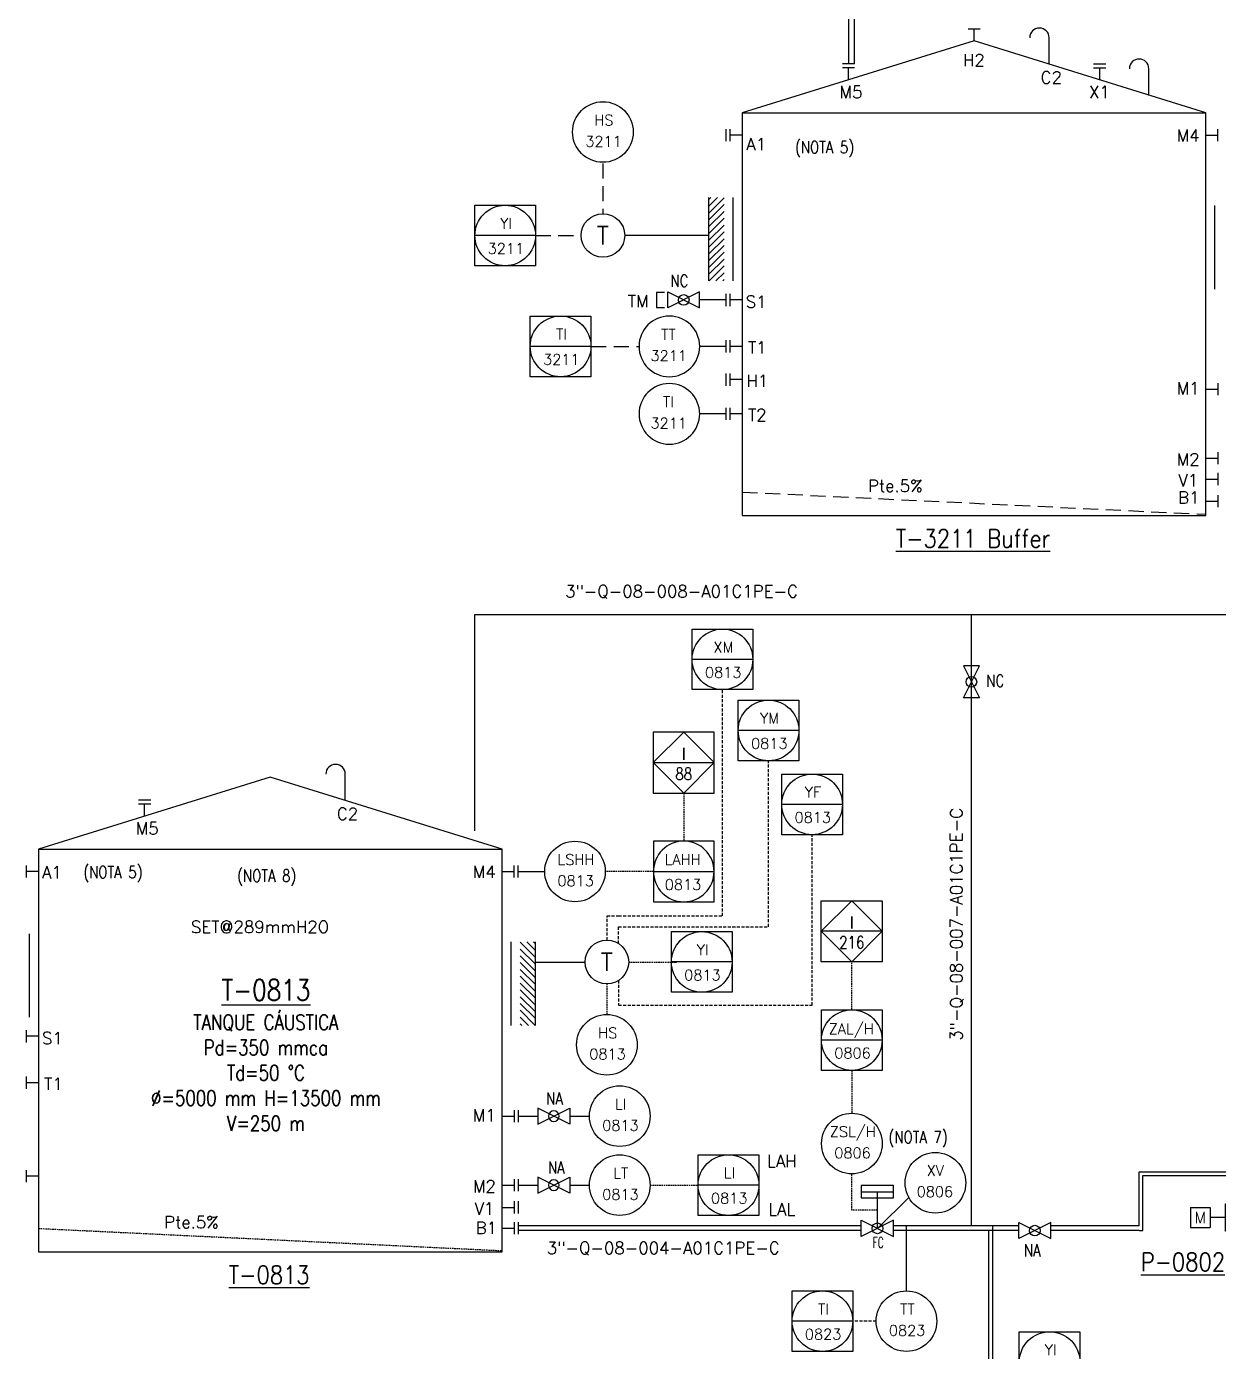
# Model space of a CAD drawing. Header units: millimetres. Extents: x 2166 to 3935, y 3919 to 4513.
# Drawn here: x 3289.6 to 3486.2, y 4075.6 to 4294.1 of the extents above; entities that cross this region are included whole.
import ezdxf
from ezdxf.enums import TextEntityAlignment as Align

# ---------------------------------------------------------------- set-up
doc = ezdxf.new("R2010")
doc.units = ezdxf.units.MM
doc.linetypes.add('TRAZOS', pattern=[0.75, 0.5, -0.25])
doc.layers.add('-FNX_TUBERÍA', color=1, linetype='TRAZOS', true_color=0xff0000)
doc.layers.add('TUBERÍA3', color=1, linetype='Continuous', true_color=0xff0000)
for name, color, linetype in [('CAJETIN', 1, 'Continuous'), ('EQUIPOS', 5, 'Continuous'), ('EQUIPOS 02', 1, 'Continuous'), ('INSTRUMENTOS', 1, 'Continuous'), ('TEX', 7, 'Continuous'), ('TEX EQUIPOS', 6, 'Continuous'), ('TEXTO-INSTRUMENTACION', 7, 'Continuous'), ('TEXTO-VALVULAS Y ACCESORIOS', 7, 'Continuous'), ('TUBERIA', 5, 'Continuous'), ('VALVULAS Y ACCESORIOS', 1, 'Continuous')]:
    doc.layers.add(name, color=color, linetype=linetype)
doc.styles.add('PY', font='ROMANS.shx')
doc.styles.add('PY1', font='ROMANS.shx', dxfattribs={"width": 0.8})
doc.styles.add('PY3', font='ROMANS.shx', dxfattribs={"width": 0.6})
doc.styles.add('TXT', font='txt')
doc.linetypes.add('SEÑAL_MECANICA2', pattern='A,4.411183,["o",PY,S=4.130212,R=360,X=0,Y=-1.374288],0.588817,-0.374158,["",PY,S=2,R=360,X=0,Y=-0.688262],-2.183682', length=7.55784)

# ---------------------------------------------------------------- blocks, each defined once
blk = doc.blocks.new('SEÑAL CIR')
at = {"color": 1}
blk.add_circle((0, 5.7), 5.7, dxfattribs=at)
at = {"layer": 'INSTRUMENTOS', "linetype": 'Continuous', "style": 'PY', "flags": 4}
for p in [(0.18, 6.94), (0.13, 2.95)]:
    blk.add_attdef('---', text='', height=2, dxfattribs=at).set_placement(p, align=Align.CENTER)
blk = doc.blocks.new('SEÑAL CIRCU MARCO')
at = {"color": 1, "linetype": 'Continuous', "ltscale": 0.5}
blk.add_line((5.7, 5.7), (-5.7, 5.7), dxfattribs=at)
at = {"color": 1, "flags": 128}
blk.add_lwpolyline([(5.7, 0), (-5.7, 0), (-5.7, 11.4), (5.7, 11.4)], close=True, dxfattribs=at)
at = {"color": 1}
blk.add_circle((0, 5.7), 5.7, dxfattribs=at)
at = {"style": 'PY'}
for tag, p in [('XXX', (0.18, 7.98)), ('YYY', (0.13, 3.24))]:
    blk.add_attdef(tag, text='', height=2, dxfattribs=at).set_placement(p, align=Align.MIDDLE)
blk = doc.blocks.new('SECUENCIA PROGRAMADA EN SISTEMA DE CONTROL PLC')
at = {"layer": 'INSTRUMENTOS'}
blk.add_line((-5, 5), (5, 5), dxfattribs=at)
at = {"layer": 'INSTRUMENTOS', "flags": 128}
for points in [[(0, 0), (-5, 5), (0, 10), (5, 5)], [(-5, 0), (5, 0), (5, 10), (-5, 10)]]:
    blk.add_lwpolyline(points, close=True, dxfattribs=at)
at = {"layer": 'TEXTO-INSTRUMENTACION', "linetype": 'Continuous', "style": 'PY1', "width": 0.8}
for tag, p in [('XXX', (0.01, 6.43)), ('YYY', (0.01, 3.17))]:
    blk.add_attdef(tag, text='', height=2, dxfattribs=at).set_placement(p, align=Align.MIDDLE_CENTER)
blk = doc.blocks.new('VALV GLOB-V')
at = {"layer": 'INSTRUMENTOS', "color": 1, "flags": 128}
blk.add_lwpolyline([(5.7, -1.43), (5.7, 1.43), (0, -1.43), (0, 1.43)], close=True, dxfattribs=at)
at = {"layer": 'INSTRUMENTOS', "color": 1}
blk.add_circle((2.85, 0), 0.95, dxfattribs=at)
at = {"layer": 'INSTRUMENTOS', "color": 7, "linetype": 'SEÑAL_MECANICA2', "style": 'PY'}
blk.add_attdef('REF.', text='', height=2, dxfattribs=at).set_placement((3, -3.37), align=Align.MIDDLE)
blk = doc.blocks.new('BOMBA VOLUMETRICA')
at = {"layer": 'EQUIPOS', "linetype": 'Continuous'}
for p, q in [((0, -3.12), (0, -0.67)), ((-11.27, -4.05), (-11.27, -8.85)), ((-11.27, -4.05), (-6.47, -4.05)), ((-6.47, -4.05), (-6.47, -8.85)), ((-0.45, -8.45), (1.86, -4.45)), ((1.86, -4.45), (4.17, -8.45)), ((4.17, -8.45), (6.48, -4.45)), ((6.48, -4.45), (8.79, -8.45)), ((8.79, -8.45), (11.1, -4.45)), ((11.1, -4.45), (12.25, -6.45)), ((-11.27, -8.85), (-6.47, -8.85)), ((-1.61, -6.45), (-6.47, -6.45)), ((-1.61, -6.45), (-0.45, -8.45)), ((13.52, -6.45), (12.25, -6.45)), ((13.52, -6.45), (15.97, -6.45))]:
    blk.add_line(p, q, dxfattribs=at)
at = {"layer": 'EQUIPOS', "linetype": 'Continuous', "flags": 128}
blk.add_lwpolyline([(-2.78, -3.12), (13.52, -3.12), (13.52, -9.79), (-2.78, -9.79)], close=True, dxfattribs=at)
at = {"layer": 'VALVULAS Y ACCESORIOS', "ltscale": 0.1}
for p, q in [((1, 0), (-1, 0)), ((1, -0.67), (-1, -0.67)), ((15.97, -7.45), (15.97, -5.45)), ((16.64, -7.45), (16.64, -5.45))]:
    blk.add_line(p, q, dxfattribs=at)
at = {"layer": 'EQUIPOS 02', "style": 'PY'}
blk.add_text('M', height=2.8, dxfattribs=at).set_placement((-8.87, -6.45), align=Align.MIDDLE)
at = {"layer": 'TEX EQUIPOS', "linetype": 'Continuous', "style": 'PY1', "width": 0.8}
blk.add_attdef('REF_EQUIPO', text='', height=3, dxfattribs=at).set_placement((2.35, -13.59), align=Align.MIDDLE_CENTER)

msp = doc.modelspace()

# ---------------------------------------------------------------- hatches: boundary and pattern name
at = {"layer": 'EQUIPOS'}
h = msp.add_hatch(dxfattribs=at)
h.set_pattern_fill('ANSI31', color=4, scale=0.25, style=0)
h.set_pattern_definition([(45, (2169.7626, 5055.9998), (-0.561266, 0.561266), [])])
h.paths.add_polyline_path([(3402.17, 4252.15), (3404.67, 4252.15), (3404.67, 4265.89), (3402.17, 4265.89)])
h = msp.add_hatch(dxfattribs=at)
h.set_pattern_fill('ANSI31', color=4, scale=0.25, style=0)
h.set_pattern_definition([(135, (4605.9556, 4933.2221), (0.561266, 0.561266), [])])
h.paths.add_polyline_path([(3373.55, 4129.37), (3371.05, 4129.37), (3371.05, 4143.12), (3373.55, 4143.12)])

# ---------------------------------------------------------------- linework, layer by layer
at = {"layer": '-FNX_TUBERÍA'}
for points in [[(3387.27, 4147.41), (3404.4, 4147.41), (3404.4, 4184.74)], [(3387.27, 4142.85), (3387.27, 4145.64), (3412, 4145.64), (3412, 4173.02)], [(3387.27, 4136.8), (3387.27, 4132.72), (3419.17, 4132.72), (3419.17, 4160.82)], [(3385.36, 4143.42), (3385.36, 4147.41), (3387.27, 4147.41)], [(3429.73, 4080.58), (3425.88, 4080.58)]]:
    msp.add_lwpolyline(points, dxfattribs=at)
at = {"color": 4}
for p, q in [((3426.09, 4310.99), (3426.09, 4287.99)), ((3473.7, 4095.51), (3473.7, 4104.6)), ((3473.7, 4104.6), (3489, 4104.6)), ((3473.1, 4095.51), (3473.7, 4095.51))]:
    msp.add_line(p, q, dxfattribs=at)
at = {"color": 1}
for p, q in [((3402.17, 4259.65), (3388.28, 4259.65)), ((3405.02, 4249.02), (3400.63, 4249.02)), ((3405.02, 4241.36), (3400.64, 4241.36)), ((3405.02, 4230.23), (3400.64, 4230.23)), ((3370.7, 4154.75), (3375.08, 4154.75)), ((3373.55, 4139.82), (3381.73, 4139.82)), ((3370.7, 4114.4), (3373.95, 4114.4)), ((3379.21, 4114.4), (3382.46, 4114.4)), ((3370.7, 4103.02), (3373.95, 4103.02)), ((3379.21, 4103.02), (3382.46, 4103.02)), ((3429.94, 4095.89), (3435.12, 4100.98)), ((3434.73, 4085.58), (3434.73, 4096.31))]:
    msp.add_line(p, q, dxfattribs=at)
at = {"color": 5}
for p, q in [((3473.1, 4096.29), (3473.1, 4105.21)), ((3473.1, 4105.21), (3489.59, 4105.21))]:
    msp.add_line(p, q, dxfattribs=at)
msp.add_lwpolyline([(3440.21, 4311.93), (3425.16, 4311.93), (3425.16, 4287.95)], dxfattribs=at)
at = {"color": 1, "flags": 128}
msp.add_lwpolyline([(3394.84, 4250.27), (3393.52, 4250.27), (3393.52, 4247.77), (3394.84, 4247.77)], dxfattribs=at)
at = {"color": 1}
for centre in [(3384.68, 4259.65), (3385.33, 4139.82)]:
    msp.add_circle(centre, 3.6, dxfattribs=at)
at = {"layer": 'CAJETIN', "color": 1, "linetype": 'TRAZOS', "ltscale": 5}
for p, q in [((3382.72, 4241.36), (3390.64, 4241.36)), ((3407.67, 4217.33), (3484.09, 4213.66))]:
    msp.add_line(p, q, dxfattribs=at)
at = {"layer": 'CAJETIN', "color": 1, "linetype": 'TRAZOS', "ltscale": 0.5}
for p, q in [((3398.01, 4167.68), (3398.01, 4159.75)), ((3393, 4154.75), (3385.08, 4154.75)), ((3425.72, 4131.95), (3425.72, 4139.87)), ((3425.72, 4121.95), (3425.73, 4114.87)), ((3425.73, 4098.91), (3425.73, 4104.87)), ((3392.46, 4103.02), (3400.39, 4103.02)), ((3429.94, 4098.91), (3425.73, 4098.91)), ((3291.63, 4095.88), (3368.05, 4092.21))]:
    msp.add_line(p, q, dxfattribs=at)
at = {"layer": 'EQUIPOS'}
for p, q in [((3445.88, 4291.73), (3407.67, 4279.87)), ((3484.09, 4279.87), (3445.88, 4291.73)), ((3407.67, 4279.87), (3407.67, 4213.45)), ((3484.09, 4217.35), (3484.09, 4279.87)), ((3484.09, 4213.45), (3484.09, 4217.35)), ((3407.67, 4213.45), (3484.09, 4213.45)), ((3329.84, 4170.28), (3291.63, 4158.42)), ((3368.05, 4158.42), (3329.84, 4170.28)), ((3291.63, 4158.42), (3291.63, 4092)), ((3368.05, 4095.91), (3368.05, 4158.42)), ((3368.05, 4092), (3368.05, 4095.91)), ((3291.63, 4092), (3368.05, 4092))]:
    msp.add_line(p, q, dxfattribs=at)
at = {"layer": 'EQUIPOS', "color": 4}
for p, q in [((3402.17, 4252.15), (3402.17, 4265.9)), ((3406.17, 4252.15), (3406.17, 4265.9)), ((3485.59, 4250.82), (3485.59, 4264.57)), ((3290.13, 4130.7), (3290.13, 4144.45)), ((3369.55, 4129.37), (3369.55, 4143.12)), ((3373.55, 4129.37), (3373.55, 4143.12))]:
    msp.add_line(p, q, dxfattribs=at)
at = {"layer": 'EQUIPOS', "linetype": 'Continuous', "flags": 128}
for points in [[(3458.25, 4287.89), (3458.25, 4292.27, 1), (3455.05, 4292.27, -1)], [(3474.69, 4282.78), (3474.69, 4287.16, 1), (3471.49, 4287.16, -1)], [(3342.21, 4166.44), (3342.21, 4170.82, 1), (3339.01, 4170.82, -1)]]:
    msp.add_lwpolyline(points, format="xyb", dxfattribs=at)
at = {"layer": 'EQUIPOS 02', "color": 5}
for p, q in [((3407.67, 4279.87), (3484.09, 4279.87)), ((3291.63, 4158.42), (3368.05, 4158.42))]:
    msp.add_line(p, q, dxfattribs=at)
at = {"layer": 'TUBERIA', "linetype": 'Continuous'}
for p, q in [((3445.88, 4291.73), (3445.88, 4293.71)), ((3425.16, 4285.3), (3425.16, 4287.28)), ((3466.59, 4285.3), (3466.59, 4287.28)), ((3407.67, 4276.19), (3405.69, 4276.19)), ((3407.67, 4276.19), (3405.69, 4276.19)), ((3484.09, 4276.2), (3486.07, 4276.2)), ((3407.67, 4249.02), (3405.69, 4249.02)), ((3407.67, 4241.36), (3405.69, 4241.36)), ((3407.67, 4235.88), (3405.69, 4235.88)), ((3484.09, 4234.31), (3486.07, 4234.31)), ((3407.67, 4230.23), (3405.69, 4230.23)), ((3484.09, 4222.93), (3486.07, 4222.93)), ((3484.09, 4219.48), (3486.08, 4219.48)), ((3484.09, 4215.82), (3486.07, 4215.82)), ((3309.12, 4163.85), (3309.12, 4165.83)), ((3291.63, 4154.74), (3289.65, 4154.74)), ((3368.05, 4154.75), (3370.03, 4154.75)), ((3291.63, 4127.57), (3289.65, 4127.57)), ((3291.63, 4127.57), (3289.65, 4127.57)), ((3291.63, 4119.91), (3289.65, 4119.91)), ((3368.05, 4114.4), (3370.03, 4114.4)), ((3291.63, 4104.5), (3289.65, 4104.5)), ((3368.05, 4103.02), (3370.03, 4103.02)), ((3368.05, 4099.35), (3370.03, 4099.35)), ((3368.05, 4095.91), (3370.03, 4095.91)), ((3368.05, 4095.91), (3370.03, 4095.91))]:
    msp.add_line(p, q, dxfattribs=at)
at = {"layer": 'TUBERIA', "color": 1, "linetype": 'TRAZOS', "ltscale": 5}
for p, q in [((3384.68, 4271.55), (3384.68, 4263.29)), ((3373.57, 4259.65), (3381.08, 4259.65))]:
    msp.add_line(p, q, dxfattribs=at)
at = {"layer": 'TUBERIA', "color": 1, "linetype": 'TRAZOS', "ltscale": 0.5}
for p, q in [((3388.93, 4139.82), (3396.85, 4139.82)), ((3385.33, 4136.23), (3385.33, 4131.15))]:
    msp.add_line(p, q, dxfattribs=at)
at = {"layer": 'TUBERIA', "color": 5, "linetype": 'Continuous'}
for p, q in [((3427.28, 4096.31), (3370.7, 4096.32)), ((3453.27, 4096.31), (3432.61, 4096.31)), ((3459.29, 4096.31), (3458.53, 4096.31)), ((3460.41, 4096.31), (3458.53, 4096.31)), ((3473.1, 4096.29), (3460.41, 4096.31))]:
    msp.add_line(p, q, dxfattribs=at)
at = {"layer": 'TUBERIA', "color": 4, "linetype": 'Continuous'}
for p, q in [((3427.28, 4095.51), (3370.7, 4095.52)), ((3453.27, 4095.51), (3432.61, 4095.51)), ((3459.29, 4095.51), (3458.53, 4095.51)), ((3473.1, 4095.51), (3458.53, 4095.51))]:
    msp.add_line(p, q, dxfattribs=at)
at = {"layer": 'TUBERIA', "color": 5, "linetype": 'Continuous'}
for points in [[(3363.57, 4161.47), (3363.57, 4197.11), (3541.01, 4197.11), (3541.01, 4098.02)], [(3445.43, 4096.31), (3445.43, 4197.11)], [(3453.27, 4011.6), (3448.96, 4011.6), (3448.96, 4096.31)]]:
    msp.add_lwpolyline(points, dxfattribs=at)
at = {"layer": 'TUBERIA', "color": 4, "linetype": 'Continuous'}
msp.add_lwpolyline([(3453.27, 4010.8), (3448.3, 4010.8), (3448.3, 4095.51)], dxfattribs=at)
at = {"layer": 'TUBERÍA3'}
msp.add_circle((3420.88, 4080.58), 5, dxfattribs=at)
at = {"layer": 'VALVULAS Y ACCESORIOS', "ltscale": 0.1}
for p, q in [((3444.88, 4293.71), (3446.88, 4293.71)), ((3426.16, 4287.95), (3424.16, 4287.95)), ((3465.59, 4287.95), (3467.59, 4287.95)), ((3426.16, 4287.28), (3424.16, 4287.28)), ((3465.59, 4287.28), (3467.59, 4287.28)), ((3405.02, 4275.19), (3405.02, 4277.19)), ((3405.69, 4275.19), (3405.69, 4277.19)), ((3486.07, 4275.2), (3486.07, 4277.2)), ((3405.02, 4248.02), (3405.02, 4250.02)), ((3405.69, 4248.02), (3405.69, 4250.02)), ((3405.02, 4240.36), (3405.02, 4242.36)), ((3405.69, 4240.36), (3405.69, 4242.36)), ((3405.02, 4234.88), (3405.02, 4236.88)), ((3405.69, 4234.88), (3405.69, 4236.88)), ((3486.07, 4235.31), (3486.07, 4233.31)), ((3405.02, 4229.23), (3405.02, 4231.23)), ((3405.69, 4229.23), (3405.69, 4231.23)), ((3486.07, 4223.93), (3486.07, 4221.93)), ((3486.08, 4220.48), (3486.08, 4218.48)), ((3486.07, 4216.82), (3486.07, 4214.82)), ((3310.12, 4166.5), (3308.12, 4166.5)), ((3310.12, 4165.83), (3308.12, 4165.83)), ((3289.65, 4153.74), (3289.65, 4155.74)), ((3370.03, 4153.75), (3370.03, 4155.75)), ((3370.7, 4153.75), (3370.7, 4155.75)), ((3289.65, 4126.57), (3289.65, 4128.57)), ((3289.65, 4118.91), (3289.65, 4120.91)), ((3370.03, 4115.4), (3370.03, 4113.4)), ((3370.7, 4115.4), (3370.7, 4113.4)), ((3289.65, 4103.5), (3289.65, 4105.5)), ((3370.03, 4104.02), (3370.03, 4102.02)), ((3370.7, 4104.02), (3370.7, 4102.02)), ((3370.03, 4100.35), (3370.03, 4098.35)), ((3370.7, 4100.35), (3370.7, 4098.35)), ((3370.03, 4096.91), (3370.03, 4094.91)), ((3370.7, 4096.91), (3370.7, 4094.91))]:
    msp.add_line(p, q, dxfattribs=at)
at = {"layer": 'VALVULAS Y ACCESORIOS'}
for p, q in [((3427.28, 4101.94), (3432.61, 4101.94)), ((3429.94, 4095.89), (3429.94, 4101.94))]:
    msp.add_line(p, q, dxfattribs=at)
at = {"layer": 'VALVULAS Y ACCESORIOS', "flags": 128}
for points in [[(3427.28, 4102.94), (3427.28, 4100.94), (3432.61, 4100.94), (3432.61, 4102.94)], [(3427.28, 4094.56), (3427.28, 4097.23), (3432.61, 4094.56), (3432.61, 4097.23)]]:
    msp.add_lwpolyline(points, close=True, dxfattribs=at)

# ---------------------------------------------------------------- block references
at = {"linetype": 'Continuous'}
ref = msp.add_blockref('SEÑAL CIR', (3384.68, 4271.72), dxfattribs=dict(at, xscale=0.8770999999999276, yscale=0.8770999999999276, zscale=0.8770999999999276))
ref.add_attrib('---', 'HS', dxfattribs={"layer": 'INSTRUMENTOS', "color": 7, "linetype": 'Continuous', "height": 1.754, "style": 'PY'}).set_placement((3384.84, 4277.8), align=Align.CENTER)
ref.add_attrib('---', '3211', dxfattribs={"layer": 'INSTRUMENTOS', "color": 7, "linetype": 'Continuous', "height": 1.754, "style": 'PY'}).set_placement((3384.79, 4274.3), align=Align.CENTER)
for p, xscale, yscale, zscale, values in [((3368.57, 4254.65), 0.8770999999999276, 0.8770999999999276, 0.8770999999999276, {'XXX': 'YI', 'YYY': '3211'}), ((3377.71, 4236.36), 0.8777884135906788, 0.8777884135906788, 0.8777884135906788, {'XXX': 'TI', 'YYY': '3211'}), ((3404.4, 4184.74), 0.8771000000000413, 0.8771000000000413, 0.8771000000000413, {'XXX': 'XM', 'YYY': '0813'}), ((3412, 4173.02), 0.8771000000000413, 0.8771000000000413, 0.8771000000000413, {'XXX': 'YM', 'YYY': '0813'}), ((3419.17, 4160.82), 0.8771000000000413, 0.8771000000000413, 0.8771000000000413, {'XXX': 'YF', 'YYY': '0813'}), ((3400.98, 4134.83), 0.8770999999999276, 0.8770999999999276, 0.8770999999999276, {'XXX': 'YI', 'YYY': '0813'}), ((3405.39, 4098.02), 0.8777884135906788, 0.8777884135906788, 0.8777884135906788, {'XXX': 'LI', 'YYY': '0813'}), ((3420.88, 4075.58), 0.8771000000000413, 0.8771000000000413, 0.8771000000000413, {'XXX': 'TI', 'YYY': '0823'}), ((3458.34, 4068.84), 0.8770999999999276, 0.8770999999999276, 0.8770999999999276, {'XXX': 'YI', 'YYY': '0802'})]:
    msp.add_blockref('SEÑAL CIRCU MARCO', p, dxfattribs=dict(xscale=xscale, yscale=yscale, zscale=zscale)).add_auto_attribs(values)
for name, p, xscale, yscale, zscale in [('VALV GLOB-V', (3395.37, 4249.02), 0.9232631578945529, 0.9232631578945529, 0.9232631578945529), ('BOMBA VOLUMETRICA', (3489.24, 4102.09), 0.6830423434751925, 0.6830423434751925, 0.6830423434751925), ('VALV GLOB-V', (3453.27, 4095.51), 0.9232631578945529, 0.9232631578945529, 0.9232631578945529)]:
    msp.add_blockref(name, p, dxfattribs=dict(at, xscale=xscale, yscale=yscale, zscale=zscale))
ref = msp.add_blockref('SEÑAL CIR', (3395.64, 4236.36), dxfattribs=dict(at, xscale=-0.877100000000155, yscale=0.8770999999999276, zscale=0.8771))
ref.add_attrib('---', 'TT', dxfattribs={"layer": 'INSTRUMENTOS', "color": 7, "linetype": 'Continuous', "height": 1.754, "style": 'PY'}).set_placement((3395.48, 4242.45), align=Align.CENTER)
ref.add_attrib('---', '3211', dxfattribs={"layer": 'INSTRUMENTOS', "color": 7, "linetype": 'Continuous', "height": 1.754, "style": 'PY'}).set_placement((3395.53, 4238.95), align=Align.CENTER)
ref = msp.add_blockref('SEÑAL CIR', (3395.64, 4225.23), dxfattribs=dict(at, xscale=-0.877100000000155, yscale=0.8770999999999276, zscale=0.8771))
ref.add_attrib('---', 'TI', dxfattribs={"layer": 'INSTRUMENTOS', "color": 7, "linetype": 'Continuous', "height": 1.754, "style": 'PY'}).set_placement((3395.48, 4231.32), align=Align.CENTER)
ref.add_attrib('---', '3211', dxfattribs={"layer": 'INSTRUMENTOS', "color": 7, "linetype": 'Continuous', "height": 1.754, "style": 'PY'}).set_placement((3395.53, 4227.82), align=Align.CENTER)
at = {"linetype": 'Continuous', "yscale": 0.9232631578947803}
for p, xscale, zscale, rotation in [((3445.43, 4183.39), 0.9232631578947803, 0.9232631578947803, 89.99999999999999), ((3373.95, 4114.4), -0.9232631578945529, 0.9232631578946926, 180), ((3373.95, 4103.02), -0.9232631578945529, 0.9232631578946926, 180)]:
    msp.add_blockref('VALV GLOB-V', p, dxfattribs=dict(at, xscale=xscale, zscale=zscale, rotation=rotation))
ref = msp.add_blockref('SECUENCIA PROGRAMADA EN SISTEMA DE CONTROL PLC', (3398.01, 4167.68), dxfattribs=dict(xscale=1.005571670621293, yscale=1.005571670621293, zscale=1.005571670621293))
ref.add_attrib('XXX', 'I', dxfattribs={"layer": 'TEXTO-INSTRUMENTACION', "linetype": 'Continuous', "height": 2.01, "style": 'TXT'}).set_placement((3398.01, 4174.15), align=Align.MIDDLE_CENTER)
ref.add_attrib('YYY', '88', dxfattribs={"layer": 'TEXTO-INSTRUMENTACION', "linetype": 'Continuous', "height": 2.011, "style": 'PY1', "width": 0.8}).set_placement((3398.01, 4170.86), align=Align.MIDDLE_CENTER)
at = {"linetype": 'Continuous'}
ref = msp.add_blockref('SEÑAL CIR', (3380.08, 4149.75), dxfattribs=dict(at, xscale=0.8770999999999276, yscale=0.8770999999999276, zscale=0.8770999999999276))
ref.add_attrib('---', 'LSHH', dxfattribs={"layer": 'INSTRUMENTOS', "color": 7, "linetype": 'Continuous', "height": 1.754, "style": 'PY'}).set_placement((3380.24, 4155.84), align=Align.CENTER)
ref.add_attrib('---', '0813', dxfattribs={"layer": 'INSTRUMENTOS', "color": 7, "linetype": 'Continuous', "height": 1.754, "style": 'PY'}).set_placement((3380.19, 4152.34), align=Align.CENTER)
ref = msp.add_blockref('SEÑAL CIRCU MARCO', (3398.01, 4149.75), dxfattribs=dict(xscale=-0.8777884135909062, yscale=0.8777884135906788, zscale=0.8777884135908177))
ref.add_attrib('XXX', 'LAHH', dxfattribs={"height": 1.756, "style": 'PY'}).set_placement((3397.84, 4156.75), align=Align.MIDDLE)
ref.add_attrib('YYY', '0813', dxfattribs={"height": 1.756, "style": 'PY'}).set_placement((3397.89, 4152.59), align=Align.MIDDLE)
ref = msp.add_blockref('SECUENCIA PROGRAMADA EN SISTEMA DE CONTROL PLC', (3425.72, 4139.87), dxfattribs=dict(xscale=-1.005571670621066, yscale=1.005571670621293, zscale=1.005571670621306))
ref.add_attrib('XXX', 'I', dxfattribs={"layer": 'TEXTO-INSTRUMENTACION', "linetype": 'Continuous', "height": 2.01, "style": 'TXT'}).set_placement((3425.72, 4146.34), align=Align.MIDDLE_CENTER)
ref.add_attrib('YYY', '216', dxfattribs={"layer": 'TEXTO-INSTRUMENTACION', "linetype": 'Continuous', "height": 2.011, "style": 'PY1', "width": 0.8}).set_placement((3425.72, 4143.06), align=Align.MIDDLE_CENTER)
ref = msp.add_blockref('SEÑAL CIR', (3385.33, 4121.17), dxfattribs=dict(at, xscale=0.8770999999999276, yscale=0.8770999999999276, zscale=0.8770999999999276))
ref.add_attrib('---', 'HS', dxfattribs={"layer": 'INSTRUMENTOS', "color": 7, "linetype": 'Continuous', "height": 1.754, "style": 'PY'}).set_placement((3385.48, 4127.25), align=Align.CENTER)
ref.add_attrib('---', '0813', dxfattribs={"layer": 'INSTRUMENTOS', "color": 7, "linetype": 'Continuous', "height": 1.754, "style": 'PY'}).set_placement((3385.44, 4123.76), align=Align.CENTER)
ref = msp.add_blockref('SEÑAL CIRCU MARCO', (3425.72, 4121.95), dxfattribs=dict(xscale=0.8770999999999276, yscale=0.8770999999999276, zscale=0.8770999999999276))
ref.add_attrib('XXX', 'ZAL/H', dxfattribs={"height": 1.754, "style": 'PY'}).set_placement((3425.63, 4128.66), align=Align.MIDDLE)
ref.add_attrib('YYY', '0806', dxfattribs={"height": 1.754, "style": 'PY'}).set_placement((3425.84, 4124.79), align=Align.MIDDLE)
ref = msp.add_blockref('SEÑAL CIR', (3387.46, 4109.4), dxfattribs=dict(at, xscale=0.8770999999999276, yscale=0.8770999999999276, zscale=0.8770999999999276))
ref.add_attrib('---', 'LI', dxfattribs={"layer": 'INSTRUMENTOS', "color": 7, "linetype": 'Continuous', "height": 1.754, "style": 'PY'}).set_placement((3387.62, 4115.49), align=Align.CENTER)
ref.add_attrib('---', '0813', dxfattribs={"layer": 'INSTRUMENTOS', "color": 7, "linetype": 'Continuous', "height": 1.754, "style": 'PY'}).set_placement((3387.57, 4111.99), align=Align.CENTER)
ref = msp.add_blockref('SEÑAL CIR', (3425.73, 4104.87), dxfattribs=dict(at, xscale=0.8770999999999276, yscale=0.8770999999999276, zscale=0.8770999999999276))
ref.add_attrib('---', 'ZSL/H', dxfattribs={"layer": 'INSTRUMENTOS', "color": 7, "linetype": 'Continuous', "height": 1.754, "style": 'PY'}).set_placement((3425.89, 4110.96), align=Align.CENTER)
ref.add_attrib('---', '0806', dxfattribs={"layer": 'INSTRUMENTOS', "color": 7, "linetype": 'Continuous', "height": 1.754, "style": 'PY'}).set_placement((3425.84, 4107.46), align=Align.CENTER)
ref = msp.add_blockref('SEÑAL CIR', (3387.46, 4098.02), dxfattribs=dict(at, xscale=0.8770999999999276, yscale=0.8770999999999276, zscale=0.8770999999999276))
ref.add_attrib('---', 'LT', dxfattribs={"layer": 'INSTRUMENTOS', "color": 7, "linetype": 'Continuous', "height": 1.754, "style": 'PY'}).set_placement((3387.62, 4104.1), align=Align.CENTER)
ref.add_attrib('---', '0813', dxfattribs={"layer": 'INSTRUMENTOS', "color": 7, "linetype": 'Continuous', "height": 1.754, "style": 'PY'}).set_placement((3387.57, 4100.6), align=Align.CENTER)
ref = msp.add_blockref('SEÑAL CIR', (3439.5, 4098.4), dxfattribs=dict(at, xscale=0.8770999999999276, yscale=0.8770999999999276, zscale=0.8770999999999276))
ref.add_attrib('---', 'XV', dxfattribs={"layer": 'INSTRUMENTOS', "color": 7, "linetype": 'Continuous', "height": 1.754, "style": 'PY'}).set_placement((3439.49, 4104.55), align=Align.CENTER)
ref.add_attrib('---', '0806', dxfattribs={"layer": 'INSTRUMENTOS', "color": 7, "linetype": 'Continuous', "height": 1.754, "style": 'PY'}).set_placement((3439.42, 4101.06), align=Align.CENTER)
ref = msp.add_blockref('VALV GLOB-V', (3427.28, 4095.89), dxfattribs=dict(at, xscale=0.9356729824555714, yscale=0.9356729824555714, zscale=0.9356729824555714))
ref.add_attrib('REF.', 'FC', dxfattribs={"layer": 'INSTRUMENTOS', "color": 7, "linetype": 'SEÑAL_MECANICA2', "height": 1.778, "style": 'PY3', "width": 0.6}).set_placement((3430.08, 4093.55), align=Align.MIDDLE)
ref = msp.add_blockref('SEÑAL CIR', (3434.73, 4075.58), dxfattribs=dict(at, xscale=0.8770999999999276, yscale=0.8770999999999276, zscale=0.8770999999999276))
ref.add_attrib('---', 'TT', dxfattribs={"layer": 'INSTRUMENTOS', "color": 7, "linetype": 'Continuous', "height": 1.754, "style": 'PY'}).set_placement((3434.89, 4081.67), align=Align.CENTER)
ref.add_attrib('---', '0823', dxfattribs={"layer": 'INSTRUMENTOS', "color": 7, "linetype": 'Continuous', "height": 1.754, "style": 'PY'}).set_placement((3434.84, 4078.17), align=Align.CENTER)

# ---------------------------------------------------------------- texts
at = {"color": 7, "style": 'PY'}
for p in [(3384.68, 4259.65), (3385.33, 4139.82)]:
    msp.add_text('T', height=2.92, dxfattribs=at).set_placement(p, align=Align.MIDDLE)
at = {"layer": 'CAJETIN', "color": 6, "linetype": 'Continuous', "style": 'PY', "width": 0.85}
for s, p in [('%%UT-3211 Buffer', (3445.69, 4208.17)), ('%%UT-0813', (3329.65, 4086.72))]:
    msp.add_text(s, height=3, dxfattribs=at).set_placement(p, align=Align.CENTER)
at = {"layer": 'CAJETIN', "color": 5, "linetype": 'Continuous', "insert": (3329.13, 4136.96), "char_height": 3.5, "width": 66.3747, "attachment_point": 2, "style": 'PY1'}
msp.add_mtext('\\LT-0813\\P\\C7;\\H0.7143x;\\lTANQUE CÁUSTICA\\PPd=350 mmca\\PTd=50 °C\\C5;\\P\\C7;%%C=5000 mm H=13500 mm\\PV=250 m', dxfattribs=at)
at = {"layer": 'EQUIPOS', "color": 6, "linetype": 'Continuous', "style": 'PY', "width": 0.85}
msp.add_text('%%UP-0802', height=3, dxfattribs=at).set_placement((3480.31, 4088.85), align=Align.CENTER)
at = {"layer": 'TEX', "color": 7, "char_height": 2, "width": 28.6036, "attachment_point": 5, "style": 'PY1'}
for s, insert in [('(NOTA 5)', (3421.23, 4273.88)), ('NC', (3397.3, 4252.17)), ('NC', (3449.37, 4186.2)), ('(NOTA 5)', (3303.89, 4154.31)), ('(NOTA 8)', (3329.25, 4153.72)), ('NA', (3376.69, 4117.31)), ('(NOTA 7)', (3436.65, 4110.6)), ('NA', (3377.01, 4105.94)), ('NA', (3455.48, 4092.27))]:
    msp.add_mtext(s, dxfattribs=dict(at, insert=insert))
at = {"layer": 'TEXTO-VALVULAS Y ACCESORIOS', "style": 'PY'}
for s, p in [('3"-Q-08-008-A01C1PE-C', (3397.65, 4199.96)), ('SET@289mmH2O ', (3328.84, 4144.61)), ('3"-Q-08-004-A01C1PE-C', (3394.63, 4091.65))]:
    msp.add_text(s, height=2, dxfattribs=at).set_placement(p, align=Align.CENTER)
msp.add_text('3"-Q-08-007-A01C1PE-C', height=2, rotation=90, dxfattribs=at).set_placement((3443.95, 4146.04), align=Align.CENTER)
at = {"layer": 'TEXTO-VALVULAS Y ACCESORIOS', "color": 7, "linetype": 'Continuous', "char_height": 2, "width": 14.9764, "attachment_point": 1, "style": 'PY'}
for insert in [(3428.39, 4219.35), (3312.35, 4097.9)]:
    msp.add_mtext('Pte.5%', dxfattribs=dict(at, insert=insert))
at = {"layer": 'TEXTO-VALVULAS Y ACCESORIOS', "color": 7, "linetype": 'Continuous', "style": 'PY', "flags": 4}
for tag, p in [('H2', (3445.84, 4287.57)), ('C2', (3458.61, 4284.71)), ('M5', (3425.59, 4282.31)), ('X1', (3466.55, 4282.31)), ('M4', (3481.17, 4275.13)), ('A1', (3409.95, 4273.7)), ('TM', (3390.49, 4247.81)), ('S1', (3409.95, 4247.72)), ('T1', (3410.13, 4240.18)), ('H1', (3410.13, 4234.69)), ('M1', (3481.17, 4233.45)), ('T2', (3410.13, 4229.04)), ('M2', (3481.18, 4221.72)), ('V1', (3481.19, 4218.27)), ('B1', (3481.28, 4215.43)), ('C2', (3342.57, 4163.26)), ('M5', (3309.55, 4160.86)), ('A1', (3293.84, 4153.62)), ('M4', (3365.13, 4153.68)), ('S1', (3293.91, 4126.27)), ('T1', (3294.09, 4118.73)), ('M1', (3365.13, 4113.54)), ('LAH', (3414.18, 4105.99)), ('M2', (3365.14, 4101.81)), ('V1', (3365.14, 4098.14)), ('LAL', (3414.18, 4098.03)), ('B1', (3365.46, 4094.97))]:
    msp.add_attdef(tag, text='---', height=2, dxfattribs=at).set_placement(p, align=Align.CENTER)

doc.saveas('drawing.dxf')
